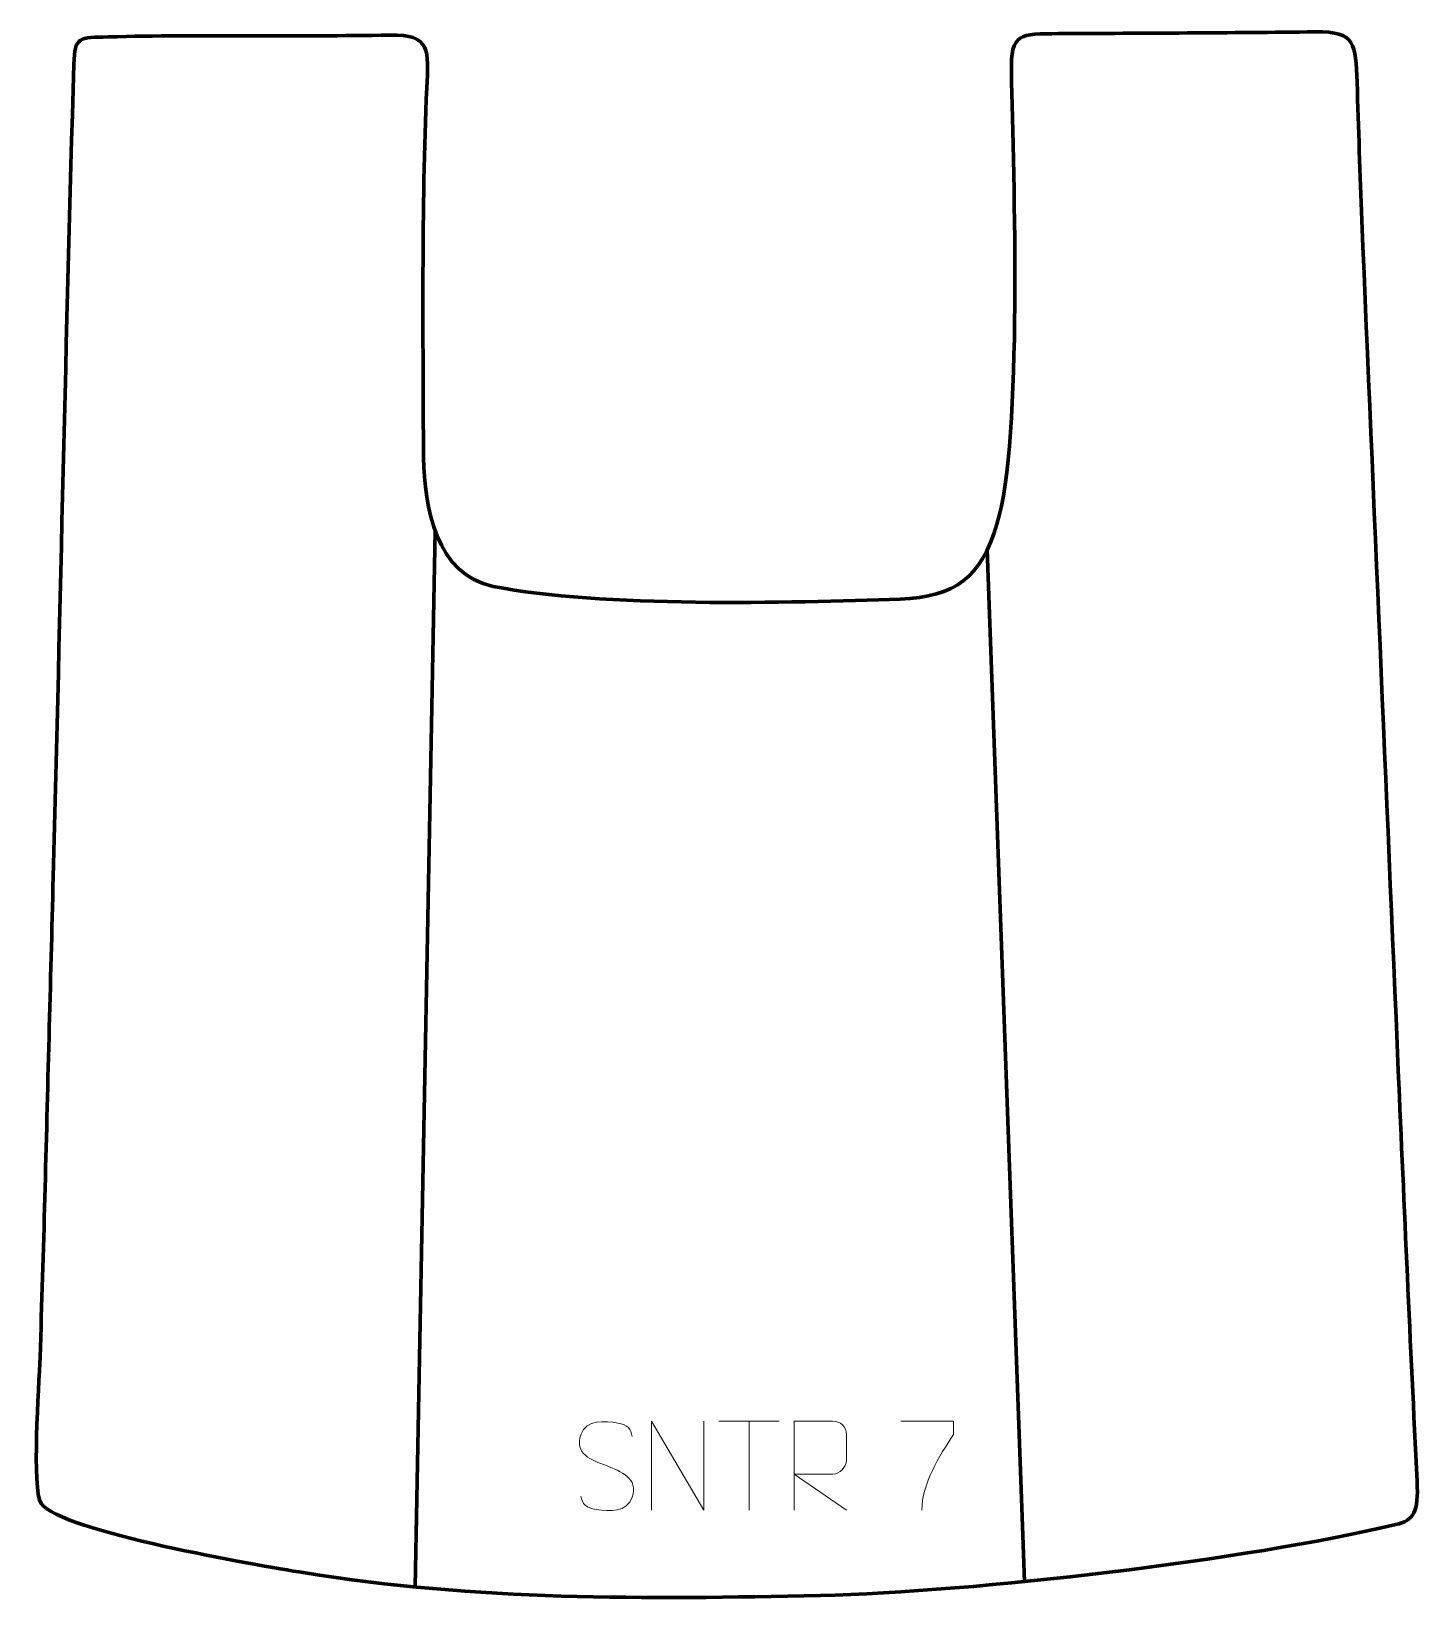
# Model space of a CAD drawing. Header units: millimetres. Extents: x -188 to 201, y -109 to 331.
import ezdxf

# ---------------------------------------------------------------- set-up
doc = ezdxf.new("R2010")
doc.units = ezdxf.units.MM
doc.header["$MEASUREMENT"] = 0
for name, color, linetype in [('layer 1', 7, 'Continuous'), ('layer 2', 7, 'Continuous'), ('layer 3', 7, 'Continuous')]:
    doc.layers.add(name, color=color, linetype=linetype)

msp = doc.modelspace()

# ---------------------------------------------------------------- linework, layer by layer
at = {"layer": 'layer 1', "color": 250, "lineweight": 9}
for points, knots in [([(-26.7402, -71.2735), (-30.9885, -69.8031), (-35.8966, -68.0073), (-33.8915, -62.487), (-33.8915, -62.487), (-32.388, -58.3471), (-27.1744, -58.7356), (-23.5708, -59.3367), (-23.5708, -59.3367), (-20.7102, -59.8139), (-19.8455, -61.0271), (-19.5349, -63.1112)], [0, 0, 0, 0, 0.25, 0.25, 0.25, 0.25, 0.5, 0.5, 0.5, 0.5, 1, 1, 1, 1]), ([(-14.0676, -83.7502), (-14.0676, -83.7502), (-14.0676, -58.7967), (-14.0676, -58.7967), (-14.0676, -58.7967), (-14.0676, -58.7967), (0.5872, -83.7502), (0.5872, -83.7502), (0.5872, -83.7502), (0.5872, -83.7502), (0.5872, -58.7967), (0.5872, -58.7967)], [0, 0, 0, 0, 0.25, 0.25, 0.25, 0.25, 0.5, 0.5, 0.5, 0.5, 1, 1, 1, 1]), ([(25.9277, -83.7502), (25.9277, -83.7502), (25.9277, -58.7967), (25.9277, -58.7967), (25.9277, -58.7967), (29.5225, -58.7967), (33.118, -58.7967), (36.7132, -58.7967), (36.7132, -58.7967), (39.0385, -58.8344), (40.5958, -60.3244), (40.5917, -62.6908), (40.5917, -62.6908), (40.5913, -64.7263), (40.5913, -67.7857), (40.5917, -69.8217), (40.5917, -69.8217), (40.5852, -71.6972), (38.7729, -73.639), (36.7634, -73.6581), (36.7634, -73.6581), (36.7634, -73.6581), (25.9277, -73.6581), (25.9277, -73.6581), (25.9277, -73.6581), (25.9277, -73.6581), (40.5824, -83.7502), (40.5824, -83.7502)], [0, 0, 0, 0, 0.125, 0.125, 0.125, 0.125, 0.25, 0.25, 0.25, 0.25, 0.375, 0.375, 0.375, 0.375, 0.5, 0.5, 0.5, 0.5, 0.625, 0.625, 0.625, 0.625, 0.75, 0.75, 0.75, 0.75, 1, 1, 1, 1]), ([(55.8517, -58.7942), (55.8517, -58.7942), (70.6678, -58.7942), (70.6678, -58.7942), (70.6678, -58.7942), (70.6675, -60.0438), (70.6675, -61.2934), (70.6678, -62.5432), (70.6678, -62.5432), (66.6734, -68.5403), (61.7582, -76.3739), (61.7582, -83.7527)], [0, 0, 0, 0, 0.25, 0.25, 0.25, 0.25, 0.5, 0.5, 0.5, 0.5, 1, 1, 1, 1]), ([(-26.7402, -71.2736), (-22.7216, -72.9203), (-17.6921, -74.8086), (-19.5261, -80.1689), (-19.5261, -80.1689), (-20.9859, -84.4353), (-25.8967, -84.1786), (-29.6228, -83.6239), (-29.6228, -83.6239), (-32.3728, -83.2141), (-33.5937, -82.0006), (-33.9717, -79.8884)], [0, 0, 0, 0, 0.25, 0.25, 0.25, 0.25, 0.5, 0.5, 0.5, 0.5, 1, 1, 1, 1])]:
    msp.add_open_spline(points, degree=3, knots=knots, dxfattribs=at)
for points in [[(4.7662, -58.8202), (4.7662, -58.8202), (21.7534, -58.8202), (21.7534, -58.8202)], [(13.26, -83.7502), (13.26, -83.7502), (13.26, -58.7967), (13.26, -58.7967)]]:
    msp.add_open_spline(points, degree=3, dxfattribs=at)
at = {"layer": 'layer 2', "color": 142, "lineweight": 158}
for points in [[(-74.8124, 191.0026), (-74.8124, 191.0026), (-80.4728, -105.3308), (-80.4728, -105.3308)], [(80.1271, 185.8061), (80.1271, 185.8061), (90.5358, -103.8258), (90.5358, -103.8258)]]:
    msp.add_open_spline(points, degree=3, dxfattribs=at)
at = {"layer": 'layer 3', "color": 242, "lineweight": 158}
msp.add_open_spline([(-184.3644, 3.9521), (-183.5767, 33.9493), (-182.7891, 63.9466), (-182.0014, 93.9438), (-182.0014, 93.9438), (-180.0057, 169.9352), (-178.485, 246.0283), (-176.2146, 321.9973), (-176.2146, 321.9973), (-175.9805, 329.8336), (-174.8062, 329.384), (-166.5008, 329.6129), (-166.5008, 329.6129), (-140.299, 330.3349), (-113.8497, 329.5699), (-87.5436, 330.1428), (-87.5436, 330.1428), (-75.9212, 330.396), (-76.7323, 325.7794), (-77.1825, 315.2984), (-77.1825, 315.2984), (-78.6378, 281.4221), (-78.252, 245.4546), (-78.1011, 211.5186), (-78.1011, 211.5186), (-77.8803, 197.7951), (-74.5229, 178.5847), (-58.5395, 175.4245), (-58.5395, 175.4245), (-28.3996, 169.4654), (24.6506, 170.7415), (55.6778, 171.8773), (55.6778, 171.8773), (71.211, 172.4459), (78.2333, 177.8791), (82.8308, 192.9159), (82.8308, 192.9159), (90.0956, 216.6769), (87.5449, 290.7415), (86.8899, 319.7042), (86.8899, 319.7042), (86.6402, 330.742), (89.2234, 330.4598), (100.1447, 330.5315), (100.1447, 330.5315), (124.2475, 330.6488), (148.1433, 330.7508), (172.2539, 331.0299), (172.2539, 331.0299), (183.5891, 331.1611), (183.4967, 327.588), (183.8844, 316.8996), (183.8844, 316.8996), (184.3523, 303.9982), (184.6564, 291.09), (185.198, 278.1875), (185.198, 278.1875), (188.6222, 198.6261), (192.0465, 119.0647), (195.4707, 39.5034), (195.4707, 39.5034), (197.1187, 1.0846), (198.8285, -37.2556), (200.7336, -75.6635), (200.7336, -75.6635), (201.1644, -84.3509), (199.7922, -86.6471), (194.741, -87.8441), (194.741, -87.8441), (152.165, -97.9326), (77.0236, -106.7006), (33.2809, -107.7129), (33.2809, -107.7129), (-15.9483, -108.8168), (-63.0428, -109.1688), (-111.8624, -101.3235), (-111.8624, -101.3235), (-124.0318, -99.3474), (-179.9262, -89.8522), (-185.3845, -81.8846), (-185.3845, -81.8846), (-188.1395, -77.8628), (-185.9703, -49.0867), (-185.6941, -40.8547), (-185.6941, -40.8547), (-185.2356, -25.9158), (-184.7568, -10.9895), (-184.3644, 3.9521)], degree=3, knots=[0, 0, 0, 0, 0.04347826, 0.04347826, 0.04347826, 0.04347826, 0.08695652, 0.08695652, 0.08695652, 0.08695652, 0.13043478, 0.13043478, 0.13043478, 0.13043478, 0.17391304, 0.17391304, 0.17391304, 0.17391304, 0.2173913, 0.2173913, 0.2173913, 0.2173913, 0.26086957, 0.26086957, 0.26086957, 0.26086957, 0.30434783, 0.30434783, 0.30434783, 0.30434783, 0.34782609, 0.34782609, 0.34782609, 0.34782609, 0.39130435, 0.39130435, 0.39130435, 0.39130435, 0.43478261, 0.43478261, 0.43478261, 0.43478261, 0.47826087, 0.47826087, 0.47826087, 0.47826087, 0.52173913, 0.52173913, 0.52173913, 0.52173913, 0.56521739, 0.56521739, 0.56521739, 0.56521739, 0.60869565, 0.60869565, 0.60869565, 0.60869565, 0.65217391, 0.65217391, 0.65217391, 0.65217391, 0.69565217, 0.69565217, 0.69565217, 0.69565217, 0.73913043, 0.73913043, 0.73913043, 0.73913043, 0.7826087, 0.7826087, 0.7826087, 0.7826087, 0.82608696, 0.82608696, 0.82608696, 0.82608696, 0.86956522, 0.86956522, 0.86956522, 0.86956522, 0.91304348, 0.91304348, 0.91304348, 0.91304348, 1, 1, 1, 1], dxfattribs=at)

doc.saveas('drawing.dxf')
